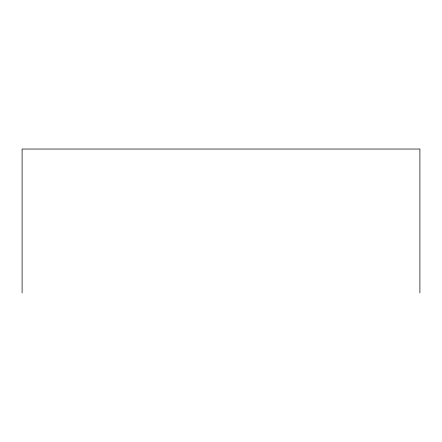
<?xml version="1.0" encoding="UTF-8"?>
<svg xmlns="http://www.w3.org/2000/svg" width="442" height="442" viewBox="0 0 442 442"><rect width="100%" height="100%" fill="white"/><g stroke="black" fill="none" stroke-linecap="round" stroke-linejoin="round"><path stroke-width="0.66" d="M419.9 292.963L419.9 149.037L22.1 149.037L22.1 292.963"/></g></svg>
